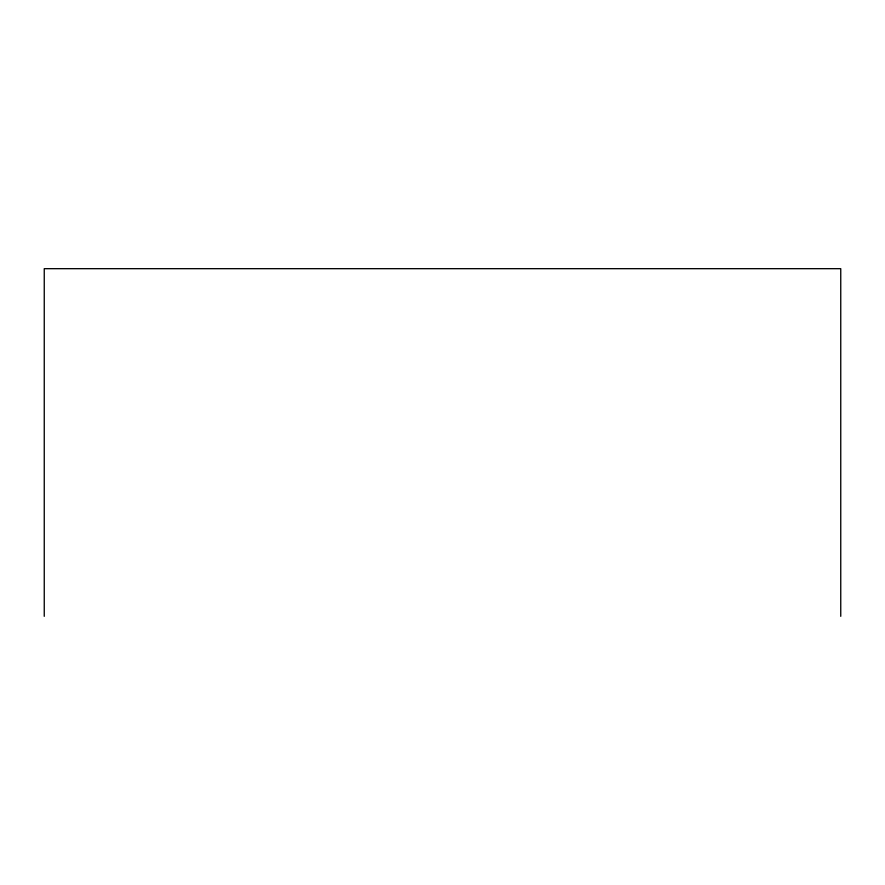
<?xml version="1.0" encoding="UTF-8"?>
<svg xmlns="http://www.w3.org/2000/svg" width="885" height="885" viewBox="0 0 885 885"><rect width="100%" height="100%" fill="white"/><g stroke="black" fill="none" stroke-linecap="round" stroke-linejoin="round"><path stroke-width="1.33" d="M840.75 616.325L840.75 268.675L44.25 268.675L44.25 616.325"/></g></svg>
